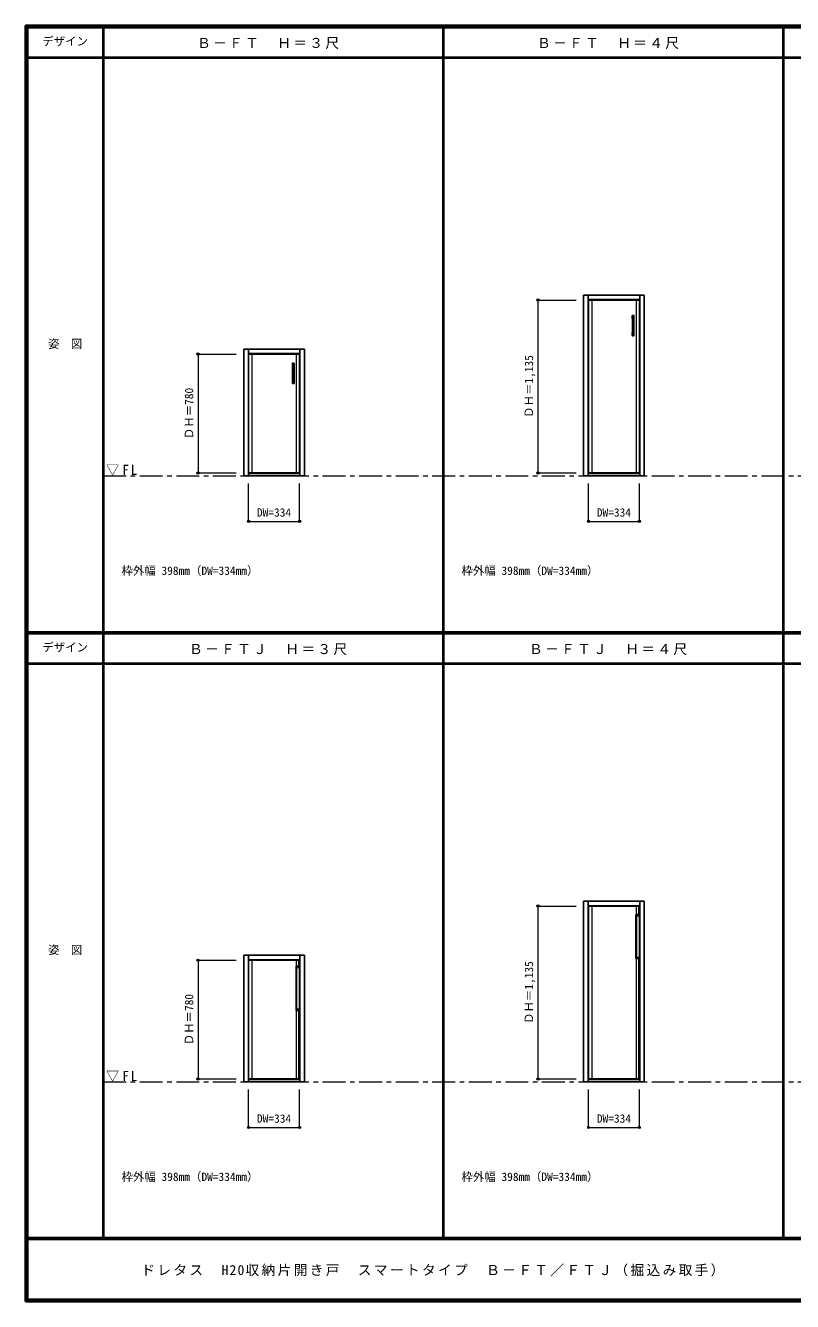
# Model space of a CAD drawing. Units: millimetres, scale not verified. Extents: x -6000 to 5700, y -4307 to 4260.
# Drawn here: x -6000 to -966, y -4205 to 4175 of the extents above; entities that cross this region are included whole.
import ezdxf
from ezdxf.enums import TextEntityAlignment as Align

# ---------------------------------------------------------------- set-up
doc = ezdxf.new("R2010")
doc.units = ezdxf.units.MM
doc.header["$LTSCALE"] = 30
doc.header["$PDMODE"] = 32
doc.header["$PDSIZE"] = 15
doc.linetypes.add('CHAIN1', pattern=[8, 5, -1, 1, -1])
for name, color, linetype, lineweight in [('0-1_通り芯', 7, 'CHAIN1', 18), ('0-2_扉', 3, 'Continuous', 25), ('0-3_仕上げ', 7, 'Continuous', 18), ('0-4_枠', 3, 'Continuous', 25), ('0-7_取手', 7, 'Continuous', 18), ('0-A_文字', 3, 'Continuous', 25), ('0-B_寸法', 4, 'Continuous', 9), ('F-1_枠', 6, 'Continuous', 40)]:
    doc.layers.add(name, color=color, linetype=linetype, lineweight=lineweight)
doc.layers.add('F-A_文字', color=7, linetype='Continuous')
doc.styles.add('ＭＳ ゴシック', font='')
doc.styles.get('ＭＳ ゴシック').set_extended_font_data('MS Gothic')

msp = doc.modelspace()

# ---------------------------------------------------------------- linework, layer by layer
at = {"layer": '0-1_通り芯'}
for p, q in [((-5490, 1218), (5700, 1218)), ((-5490, -2762.5), (5700, -2762.5))]:
    msp.add_line(p, q, dxfattribs=at)
at = {"layer": '0-2_扉'}
for p, q in [((-1970.62, 2372), (-1970.62, 1237)), ((-4201.47, 2017), (-4535.47, 2017)), ((-4535.47, 2017), (-4535.47, 1237)), ((-4201.47, 2017), (-4201.47, 1237)), ((-4201.47, 1237), (-4535.47, 1237)), ((-1970.62, 1237), (-2304.62, 1237)), ((-1970.62, -1608.5), (-1970.62, -2743.5)), ((-4201.47, -1963.5), (-4535.47, -1963.5)), ((-4535.47, -1963.5), (-4535.47, -2743.5)), ((-4201.47, -1963.5), (-4201.47, -2743.5)), ((-4201.47, -2743.5), (-4535.47, -2743.5)), ((-1970.62, -2743.5), (-2304.62, -2743.5))]:
    msp.add_line(p, q, dxfattribs=at)
for points in [[(-1970.62, 2372), (-2304.62, 2372), (-2304.62, 1237)], [(-1970.62, -1608.5), (-2304.62, -1608.5), (-2304.62, -2743.5)]]:
    msp.add_lwpolyline(points, dxfattribs=at)
at = {"layer": '0-3_仕上げ'}
for p, q in [((-2283.62, 2372), (-2283.62, 1237)), ((-1991.62, 2372), (-1991.62, 1237)), ((-4514.47, 2017), (-4514.47, 1237)), ((-4222.47, 2017), (-4222.47, 1237)), ((-2283.62, -1608.5), (-2283.62, -2743.5)), ((-1991.62, -1608.5), (-1991.62, -1663.67)), ((-4514.47, -1963.5), (-4514.47, -2743.5)), ((-4222.47, -1963.5), (-4222.47, -2003.67)), ((-1991.62, -1953.33), (-1991.62, -2743.5)), ((-4222.47, -2293.33), (-4222.47, -2743.5))]:
    msp.add_line(p, q, dxfattribs=at)
at = {"layer": '0-4_枠'}
for p, q in [((-2336.62, 1218), (-2336.62, 2405)), ((-2336.62, 2405), (-1938.62, 2405)), ((-2306.62, 1218), (-2306.62, 2405)), ((-2306.62, 2375), (-1968.62, 2375)), ((-1968.62, 1218), (-1968.62, 2405)), ((-1938.62, 1218), (-1938.62, 2405)), ((-4567.47, 1218), (-4567.47, 2050)), ((-4567.47, 2050), (-4169.47, 2050)), ((-4537.47, 1218), (-4537.47, 2050)), ((-4537.47, 2020), (-4199.47, 2020)), ((-4199.47, 1218), (-4199.47, 2050)), ((-4169.47, 1218), (-4169.47, 2050)), ((-4567.47, 1218), (-4169.47, 1218)), ((-4537.47, 1233), (-4199.47, 1233)), ((-2336.62, 1218), (-1938.62, 1218)), ((-2306.62, 1233), (-1968.62, 1233)), ((-2336.62, -2762.5), (-2336.62, -1575.5)), ((-2336.62, -1575.5), (-1938.62, -1575.5)), ((-2306.62, -2762.5), (-2306.62, -1575.5)), ((-1968.62, -2762.5), (-1968.62, -1575.5)), ((-1938.62, -2762.5), (-1938.62, -1575.5)), ((-2306.62, -1605.5), (-1968.62, -1605.5)), ((-4567.47, -2762.5), (-4567.47, -1930.5)), ((-4567.47, -1930.5), (-4169.47, -1930.5)), ((-4537.47, -2762.5), (-4537.47, -1930.5)), ((-4537.47, -1960.5), (-4199.47, -1960.5)), ((-4199.47, -2762.5), (-4199.47, -1930.5)), ((-4169.47, -2762.5), (-4169.47, -1930.5)), ((-4567.47, -2762.5), (-4169.47, -2762.5)), ((-4537.47, -2747.5), (-4199.47, -2747.5)), ((-2336.62, -2762.5), (-1938.62, -2762.5)), ((-2306.62, -2747.5), (-1968.62, -2747.5))]:
    msp.add_line(p, q, dxfattribs=at)
at = {"layer": '0-7_取手'}
for p, q in [((-2017.12, 2250), (-2017.12, 2268)), ((-2005.12, 2250), (-2005.12, 2268)), ((-2017.12, 2140), (-2017.12, 2158)), ((-2005.12, 2140), (-2005.12, 2158)), ((-4247.97, 1937), (-4247.97, 1955)), ((-4235.97, 1937), (-4235.97, 1955)), ((-4247.97, 1827), (-4247.97, 1845)), ((-4235.97, 1827), (-4235.97, 1845))]:
    msp.add_line(p, q, dxfattribs=at)
at = {"layer": '0-7_取手', "color": 3, "lineweight": 25}
for p, q in [((-2016.12, 2138), (-2016.12, 2270)), ((-2007.12, 2271), (-2015.12, 2271)), ((-2006.12, 2138), (-2006.12, 2270)), ((-2015.12, 2137), (-2007.12, 2137)), ((-4246.97, 1825), (-4246.97, 1957)), ((-4237.97, 1958), (-4245.97, 1958)), ((-4236.97, 1825), (-4236.97, 1957)), ((-4245.97, 1824), (-4237.97, 1824))]:
    msp.add_line(p, q, dxfattribs=at)
at = {"layer": '0-7_取手'}
for centre, start, end in [((-2016.12, 2268), 90, 180), ((-2006.12, 2268), 0, 90), ((-2016.12, 2250), 180, 270), ((-2006.12, 2250), 270, 0), ((-2016.12, 2158), 90, 180), ((-2016.12, 2140), 180, 270), ((-2006.12, 2158), 0, 90), ((-2006.12, 2140), 270, 0), ((-4246.97, 1955), 90, 180), ((-4246.97, 1937), 180, 270), ((-4236.97, 1955), 0, 90), ((-4236.97, 1937), 270, 0), ((-4246.97, 1845), 90, 180), ((-4236.97, 1845), 0, 90), ((-4246.97, 1827), 180, 270), ((-4236.97, 1827), 270, 0)]:
    msp.add_arc(centre, 1, start, end, dxfattribs=at)
at = {"layer": '0-7_取手', "color": 3, "lineweight": 25}
for centre, start, end in [((-2015.12, 2270), 90, 180), ((-2007.12, 2270), 0, 90), ((-2015.12, 2138), 180, 270), ((-2007.12, 2138), 270, 0), ((-4245.97, 1957), 90, 180), ((-4237.97, 1957), 0, 90), ((-4245.97, 1825), 180, 270), ((-4237.97, 1825), 270, 0)]:
    msp.add_arc(centre, 1, start, end, dxfattribs=at)
at = {"layer": '0-A_文字'}
for p, q in [((-1993.62, -1666.5), (-1993.62, -1950.5)), ((-1990.62, -1663.5), (-1970.62, -1663.5)), ((-1990.62, -1674.5), (-1990.62, -1942.5)), ((-1987.62, -1671.5), (-1973.62, -1671.5)), ((-1974.62, -1663.5), (-1974.62, -1608.5)), ((-1970.62, -1668.5), (-1970.62, -1667)), ((-1970.62, -1668.5), (-1970.62, -1667)), ((-4224.47, -2006.5), (-4224.47, -2290.5)), ((-4221.47, -2003.5), (-4201.47, -2003.5)), ((-4205.47, -2003.5), (-4205.47, -1963.5)), ((-4201.47, -2008.5), (-4201.47, -2007)), ((-4201.47, -2008.5), (-4201.47, -2007)), ((-1990.62, -1953.5), (-1970.62, -1953.5)), ((-1987.62, -1945.5), (-1973.62, -1945.5)), ((-1974.62, -2743.5), (-1974.62, -1953.5)), ((-1970.62, -1948.5), (-1970.62, -1950)), ((-1970.62, -1948.5), (-1970.62, -1950)), ((-1970.62, -1948.5), (-1970.62, -1950)), ((-4221.47, -2014.5), (-4221.47, -2282.5)), ((-4218.47, -2011.5), (-4204.47, -2011.5)), ((-4221.47, -2293.5), (-4201.47, -2293.5)), ((-4218.47, -2285.5), (-4204.47, -2285.5)), ((-4205.47, -2743.5), (-4205.47, -2293.5)), ((-4201.47, -2288.5), (-4201.47, -2290)), ((-4201.47, -2288.5), (-4201.47, -2290)), ((-4201.47, -2288.5), (-4201.47, -2290))]:
    msp.add_line(p, q, dxfattribs=at)
for centre, start, end in [((-1990.62, -1666.5), 90, 180), ((-1987.62, -1674.5), 90, 180), ((-1973.62, -1668.5), 270, 0), ((-4221.47, -2006.5), 90, 180), ((-4204.47, -2008.5), 270, 0), ((-1990.62, -1950.5), 180, 270), ((-1987.62, -1942.5), 180, 270), ((-1973.62, -1948.5), 0, 90), ((-4218.47, -2014.5), 90, 180), ((-4221.47, -2290.5), 180, 270), ((-4218.47, -2282.5), 180, 270), ((-4204.47, -2288.5), 0, 90)]:
    msp.add_arc(centre, 3, start, end, dxfattribs=at)
at = {"layer": '0-B_寸法'}
for p, q in [((-2636.62, 2372), (-2636.62, 1237)), ((-2636.62, 2372), (-2386.62, 2372)), ((-4867.47, 2017), (-4867.47, 1237)), ((-4867.47, 2017), (-4617.47, 2017)), ((-4867.47, 1237), (-4617.47, 1237)), ((-2636.62, 1237), (-2386.62, 1237)), ((-4535.47, 918), (-4535.47, 1168)), ((-4201.47, 918), (-4201.47, 1168)), ((-2304.62, 918), (-2304.62, 1168)), ((-1970.62, 918), (-1970.62, 1168)), ((-4535.47, 918), (-4201.47, 918)), ((-2304.62, 918), (-1970.62, 918)), ((-2636.62, -1608.5), (-2636.62, -2743.5)), ((-2636.62, -1608.5), (-2386.62, -1608.5)), ((-4867.47, -1963.5), (-4867.47, -2743.5)), ((-4867.47, -1963.5), (-4617.47, -1963.5)), ((-4867.47, -2743.5), (-4617.47, -2743.5)), ((-2636.62, -2743.5), (-2386.62, -2743.5)), ((-4535.47, -3062.5), (-4535.47, -2812.5)), ((-4201.47, -3062.5), (-4201.47, -2812.5)), ((-2304.62, -3062.5), (-2304.62, -2812.5)), ((-1970.62, -3062.5), (-1970.62, -2812.5)), ((-4535.47, -3062.5), (-4201.47, -3062.5)), ((-2304.62, -3062.5), (-1970.62, -3062.5))]:
    msp.add_line(p, q, dxfattribs=at)
at = {"layer": '0-B_寸法', "color": 7}
for p in [(-2636.62, 2372), (-4867.47, 2017), (-4867.47, 1237), (-2636.62, 1237), (-4535.47, 918), (-4201.47, 918), (-2304.62, 918), (-1970.62, 918), (-2636.62, -1608.5), (-4867.47, -1963.5), (-4867.47, -2743.5), (-2636.62, -2743.5), (-4535.47, -3062.5), (-4201.47, -3062.5), (-2304.62, -3062.5), (-1970.62, -3062.5)]:
    msp.add_point(p, dxfattribs=at)
at = {"layer": 'F-1_枠'}
for p, q in [((-6000, 4175), (5700, 4175)), ((-6000, 4175), (-6000, -4205)), ((-6000, 4170), (5700, 4170)), ((-6000, 4165), (5700, 4165)), ((-5995, 4175), (-5995, -4205)), ((-5990, 4175), (-5990, -4205)), ((-5490, 4175), (-5490, -3790)), ((-3258.4, 4175), (-3258.4, -3790)), ((-1026.8, 4165), (-1026.8, -3790)), ((-6000, 3965), (5700, 3965)), ((-5990, 190.5), (5690, 190.5)), ((-5990, 187.5), (5690, 187.5)), ((-5990, 184.5), (5690, 184.5)), ((-5990, -15.5), (5690, -15.5)), ((5700, -3790), (-6000, -3790)), ((5700, -3795), (-6000, -3795)), ((5700, -4195), (-6000, -4195)), ((5700, -4200), (-6000, -4200)), ((5700, -4205), (-6000, -4205))]:
    msp.add_line(p, q, dxfattribs=at)

# ---------------------------------------------------------------- texts
at = {"layer": '0-A_文字', "color": 7, "style": 'ＭＳ ゴシック'}
for p in [(-5370, 550.5), (-3138.4, 550.5), (-5370, -3430), (-3138.4, -3430)]:
    msp.add_text('枠外幅 398mm（DW=334mm）', height=54.99, dxfattribs=at).set_placement(p, align=Align.BOTTOM_LEFT)
at = {"layer": '0-A_文字', "color": 7, "char_height": 65.98, "attachment_point": 7, "style": 'ＭＳ ゴシック'}
for s, insert in [('\\T1.17;Ｂ－ＦＴ\u3000Ｈ＝３尺', (-4874.15, 4020)), ('\\T1.17;Ｂ－ＦＴ\u3000Ｈ＝４尺', (-2642.55, 4020)), ('\\T1.26;\\W0.95;▽FL', (-5471.25, 1218)), ('\\T1.17;Ｂ－ＦＴＪ\u3000Ｈ＝３尺', (-4926.65, 39.5)), ('\\T1.17;Ｂ－ＦＴＪ\u3000Ｈ＝４尺', (-2695.05, 39.5)), ('\\T1.26;\\W0.95;▽FL', (-5471.25, -2762.5))]:
    msp.add_mtext(s, dxfattribs=dict(at, insert=insert))
at = {"layer": '0-B_寸法', "color": 7, "style": 'ＭＳ ゴシック'}
for s, p in [('ＤＨ＝1,135', (-2651.62, 1598.25)), ('ＤＨ＝780', (-4882.47, 1458.25)), ('ＤＨ＝1,135', (-2651.62, -2382.25)), ('ＤＨ＝780', (-4882.47, -2522.25))]:
    msp.add_text(s, height=54.99, rotation=90, dxfattribs=at).set_placement(p, align=Align.BOTTOM_LEFT)
for p in [(-4480.97, 933), (-2250.12, 933), (-4480.97, -3047.5), (-2250.12, -3047.5)]:
    msp.add_text('DW=334', height=54.99, dxfattribs=at).set_placement(p, align=Align.BOTTOM_LEFT)
at = {"layer": 'F-A_文字', "style": 'ＭＳ ゴシック'}
for s, p in [('デザイン', (-5890, 4027.5)), ('姿\u3000図', (-5852.5, 2040.25)), ('デザイン', (-5890, 47)), ('姿\u3000図', (-5852.5, -1940.25))]:
    msp.add_text(s, height=54.99, dxfattribs=at).set_placement(p, align=Align.BOTTOM_LEFT)
at = {"layer": 'F-A_文字', "insert": (-5240, -4040), "char_height": 65.98, "attachment_point": 7, "style": 'ＭＳ ゴシック'}
msp.add_mtext('\\T1.17;ドレタス\u3000H20収納片開き戸\u3000スマートタイプ\u3000Ｂ－ＦＴ／ＦＴＪ（掘込み取手）', dxfattribs=at)

doc.saveas('drawing.dxf')
